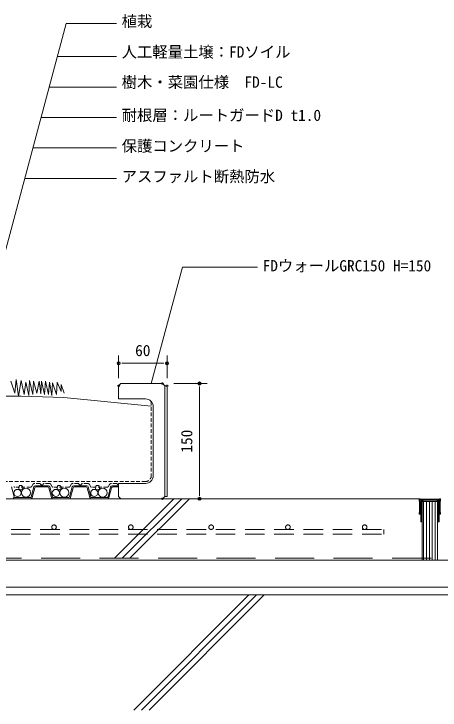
# Model space of a CAD drawing. Units: millimetres, scale not verified. Extents: x -1485 to 1485, y -1050 to 1050.
# Drawn here: x -270 to 286, y -579 to 327 of the extents above; entities that cross this region are included whole.
import ezdxf
from ezdxf.enums import TextEntityAlignment as Align

# ---------------------------------------------------------------- set-up
doc = ezdxf.new("R2010")
doc.units = ezdxf.units.MM
doc.header["$LTSCALE"] = 4
doc.header["$PDMODE"] = 32
doc.header["$PDSIZE"] = 2
for name, pattern in [('DASHED1', [1.8, 1.2, -0.6]), ('USER1', [19.05, 12.7, -6.35]), ('USER2', [9.525, 6.35, -3.175])]:
    doc.linetypes.add(name, pattern=pattern)
for name, color, linetype, lineweight in [('0-0_0', 7, 'Continuous', 18), ('0-3_HATCH', 9, 'Continuous', 18), ('0-4_KUTAI', 3, 'Continuous', 18), ('0-5_BOUSUI', 1, 'Continuous', 18), ('0-7_dannnetu', 6, 'Continuous', 18), ('0-A_tensen', 7, 'USER2', 18), ('0-B_MOJI', 7, 'Continuous', 18), ('0-C_GREEN', 3, 'Continuous', 18), ('0-D_bousui2', 7, 'USER1', 18), ('0-E_FD-L', 8, 'Continuous', 18), ('1-4_0-0', 4, 'Continuous', 18), ('1-5_sunpo', 7, 'Continuous', 18)]:
    doc.layers.add(name, color=color, linetype=linetype, lineweight=lineweight)
doc.layers.add('0-2_DEFPOINTS', color=7, linetype='Continuous')
doc.styles.add('ＭＳ ゴシック', font='')
doc.styles.get('ＭＳ ゴシック').set_extended_font_data('MS Gothic')

# ---------------------------------------------------------------- blocks, each defined once
blk = doc.blocks.new('_Dot')
at = {"layer": '0-0_0'}
for p, q in [((-0.5, 0), (-1, 0)), ((0.25, 0), (-0.25, 0))]:
    blk.add_line(p, q, dxfattribs=at)
blk.add_circle((0, 0), 0.25, dxfattribs=at)
blk = doc.blocks.new('D2')
at = {"layer": '0-2_DEFPOINTS'}
for p in [(1414.841, 922.148), (1351.842, 892.848), (1414.841, 892.848)]:
    blk.add_point(p, dxfattribs=at)
at = {"layer": '1-5_sunpo'}
for p, q in [((1351.842, 902.848), (1351.842, 932.148)), ((1414.841, 902.848), (1414.841, 932.148)), ((1359.842, 922.148), (1406.841, 922.148))]:
    blk.add_line(p, q, dxfattribs=at)
at = {"layer": '1-5_sunpo', "xscale": 8, "yscale": 8, "rotation": 180}
blk.add_blockref('_Dot', (1351.842, 922.148), dxfattribs=at)
at = {"layer": '1-5_sunpo', "xscale": 8, "yscale": 8}
blk.add_blockref('_Dot', (1414.841, 922.148), dxfattribs=at)
at = {"layer": '1-5_sunpo', "style": 'ＭＳ ゴシック'}
blk.add_text('60', height=14.66, dxfattribs=at).set_placement((1373.341, 927.148), align=Align.BOTTOM_LEFT)
blk = doc.blocks.new('D3')
at = {"layer": '0-2_DEFPOINTS'}
for p in [(1408.842, 895.848), (1457.209, 895.848), (1408.842, 745.848)]:
    blk.add_point(p, dxfattribs=at)
at = {"layer": '0-B_MOJI'}
for p, q in [((1423.842, 895.848), (1467.209, 895.848)), ((1457.209, 753.848), (1457.209, 887.848)), ((1423.842, 745.848), (1467.209, 745.848))]:
    blk.add_line(p, q, dxfattribs=at)
at = {"layer": '0-B_MOJI', "xscale": 8, "yscale": 8}
for p, rotation in [((1457.209, 895.848), 90), ((1457.209, 745.848), 270)]:
    blk.add_blockref('_Dot', p, dxfattribs=dict(at, rotation=rotation))
at = {"layer": '0-B_MOJI', "style": 'ＭＳ ゴシック'}
blk.add_text('150', height=14.66, rotation=90, dxfattribs=at).set_placement((1452.209, 805.848), align=Align.BOTTOM_LEFT)

msp = doc.modelspace()

# ---------------------------------------------------------------- linework, layer by layer
at = {"layer": '0-3_HATCH'}
for p, q in [((-60.987, -304.136), (-138.487, -381.636)), ((-50.987, -304.136), (-128.487, -381.636)), ((-40.987, -304.136), (-118.487, -381.636)), ((-113.307, -579.136), (36.693, -429.136)), ((-103.307, -579.136), (46.693, -429.136)), ((-93.307, -579.136), (56.693, -429.136))]:
    msp.add_line(p, q, dxfattribs=at)
at = {"layer": '0-4_KUTAI'}
for p, q in [((-806.668, -304.136), (258.404, -304.136)), ((264.19, -384.136), (264.19, -307.636)), ((267.94, -384.136), (267.94, -307.636)), ((271.69, -384.136), (271.69, -307.636)), ((275.44, -384.136), (275.44, -307.636)), ((279.19, -384.136), (279.19, -307.636))]:
    msp.add_line(p, q, dxfattribs=at)
for points in [[(-806.668, -429.136), (632.404, -429.136), (632.404, 120.864), (568.404, 120.864)], [(-806.668, -170.737), (-260.055, -170.737), (-204.301, -172.286), (-90.595, -183.657)], [(282.404, -384.136), (282.404, -307.636), (262.404, -307.636), (262.404, -384.136)]]:
    msp.add_lwpolyline(points, dxfattribs=at)
for points in [[(259.904, -304.636), (259.404, -304.136), (258.404, -304.136), (258.404, -307.136), (258.904, -307.136), (258.904, -322.136), (258.404, -322.136), (258.404, -324.136), (259.904, -324.136), (259.904, -305.636), (284.904, -305.636), (284.904, -324.136), (286.404, -324.136), (286.404, -322.136), (285.904, -322.136), (285.904, -307.136), (286.404, -307.136), (286.404, -304.136), (285.404, -304.136), (284.904, -304.636), (272.404, -304.636)], [(261.404, -306.136), (261.404, -307.136), (263.404, -307.136), (263.404, -307.636), (261.404, -307.636), (261.404, -319.136), (261.904, -319.136), (261.404, -320.136), (261.404, -333.136), (261.904, -333.136), (261.404, -334.136), (260.404, -334.136), (260.404, -307.636), (259.904, -307.636), (259.904, -305.636), (284.904, -305.636), (284.904, -307.636), (284.404, -307.636), (284.404, -334.136), (283.404, -334.136), (282.904, -333.136), (283.404, -333.136), (283.404, -320.136), (282.904, -319.136), (283.404, -319.136), (283.404, -307.636), (281.404, -307.636), (281.404, -307.136), (283.404, -307.136), (283.404, -306.136)]]:
    msp.add_lwpolyline(points, close=True, dxfattribs=at)
at = {"layer": '0-5_BOUSUI'}
msp.add_lwpolyline([(-806.668, -419.136), (578.765, -419.136), (622.404, -375.496), (622.404, 80.864)], dxfattribs=at)
at = {"layer": '0-7_dannnetu'}
msp.add_line((-806.668, -384.136), (578.765, -384.136), dxfattribs=at)
at = {"layer": '0-A_tensen'}
msp.add_line((-806.668, -350.136), (212.404, -350.136), dxfattribs=at)
msp.add_lwpolyline([(-806.668, -344.136), (212.404, -344.136), (212.404, -350.136)], dxfattribs=at)
for centre in [(-217.265, -341.136), (-117.265, -341.136), (-12.596, -341.136), (87.404, -341.136), (187.404, -341.136)]:
    msp.add_circle(centre, 3, dxfattribs=at)
at = {"layer": '0-B_MOJI'}
for p, q in [((-397.986, -419.136), (-201.402, 314.526)), ((-201.402, 314.526), (-135.68, 314.526)), ((-212.956, 271.405), (-135.68, 271.405)), ((-223.579, 231.761), (-135.68, 231.761)), ((-234.201, 192.116), (-135.68, 192.116)), ((-244.824, 152.471), (-135.68, 152.471)), ((-255.447, 112.826), (-135.68, 112.826)), ((-90.72, -154.136), (-50.114, -2.592)), ((-50.114, -2.592), (47.98, -2.592))]:
    msp.add_line(p, q, dxfattribs=at)
at = {"layer": '0-C_GREEN'}
for p, q in [((-260.289, -150.12), (-263.366, -170.634)), ((-250.033, -169.608), (-254.135, -152.172)), ((-229.519, -168.583), (-233.622, -151.146))]:
    msp.add_line(p, q, dxfattribs=at)
for points in [[(-263.366, -170.634), (-266.443, -149.095), (-268.495, -166.531), (-273.623, -151.146)], [(-254.135, -152.172), (-256.187, -168.583), (-260.289, -150.12)], [(-243.878, -151.146), (-244.904, -168.583), (-249.007, -150.12), (-250.033, -169.608)], [(-233.622, -151.146), (-234.647, -167.557), (-236.699, -151.146), (-239.776, -166.531), (-243.878, -151.146)], [(-203.877, -166.531), (-207.98, -155.249), (-207.98, -164.48), (-213.108, -152.172), (-214.134, -168.583), (-219.262, -153.197), (-220.288, -169.608), (-223.365, -152.172), (-224.391, -168.583), (-228.493, -151.146), (-229.519, -168.583)]]:
    msp.add_lwpolyline(points, dxfattribs=at)
at = {"layer": '0-D_bousui2'}
msp.add_line((578.765, -381.636), (-806.668, -381.636), dxfattribs=at)
at = {"layer": '0-E_FD-L', "color": 4, "linetype": 'DASHED1'}
for p, q in [((-90.595, -177.522), (-90.596, -274.136)), ((-98.096, -281.636), (-806.668, -281.636))]:
    msp.add_line(p, q, dxfattribs=at)
at = {"layer": '0-E_FD-L'}
for p, q in [((-269.24, -301.524), (-272.698, -288.618)), ((-243.493, -288.618), (-246.951, -301.524)), ((-242.243, -289.748), (-245.701, -302.654)), ((-220.491, -302.654), (-223.949, -289.748)), ((-219.24, -301.524), (-222.698, -288.618)), ((-193.493, -288.618), (-196.951, -301.524)), ((-192.243, -289.748), (-195.701, -302.654)), ((-170.491, -302.654), (-173.949, -289.748)), ((-169.24, -301.524), (-172.698, -288.618)), ((-143.493, -288.618), (-146.951, -301.524)), ((-142.243, -289.748), (-145.701, -302.654)), ((-133.096, -287.136), (-141.561, -287.136)), ((-133.096, -288.636), (-140.794, -288.636)), ((-247.632, -304.136), (-268.559, -304.136)), ((-248.4, -302.636), (-267.791, -302.636)), ((-197.632, -304.136), (-218.559, -304.136)), ((-198.4, -302.636), (-217.791, -302.636)), ((-147.632, -304.136), (-168.559, -304.136)), ((-148.4, -302.636), (-167.791, -302.636))]:
    msp.add_line(p, q, dxfattribs=at)
at = {"layer": '0-E_FD-L', "linetype": 'DASHED1'}
for p, q in [((-247.945, -289.136), (-268.246, -289.136)), ((-244.97, -285.592), (-246.659, -288.408)), ((-235.924, -284.136), (-242.397, -284.136)), ((-223.794, -284.136), (-230.267, -284.136)), ((-219.533, -288.408), (-221.222, -285.592)), ((-197.945, -289.136), (-218.246, -289.136)), ((-194.97, -285.592), (-196.659, -288.408)), ((-185.924, -284.136), (-192.397, -284.136)), ((-173.794, -284.136), (-180.267, -284.136)), ((-169.533, -288.408), (-171.222, -285.592)), ((-147.945, -289.136), (-168.246, -289.136)), ((-144.97, -285.592), (-146.659, -288.408)), ((-135.924, -284.136), (-142.397, -284.136))]:
    msp.add_line(p, q, dxfattribs=at)
at = {"layer": '0-E_FD-L', "color": 6}
msp.add_line((-130.096, -304.136), (-806.668, -304.136), dxfattribs=at)
at = {"layer": '0-E_FD-L'}
for points in [[(-224.63, -287.136), (-233.096, -287.136), (-241.561, -287.136)], [(-225.398, -288.636), (-233.096, -288.636), (-240.794, -288.636)], [(-174.63, -287.136), (-183.096, -287.136), (-191.561, -287.136)], [(-175.398, -288.636), (-183.096, -288.636), (-190.794, -288.636)]]:
    msp.add_lwpolyline(points, dxfattribs=at)
for centre, radius in [((-260.648, -289.533), 2.82), ((-210.648, -289.533), 2.82), ((-160.648, -289.533), 2.82), ((-264.878, -296.519), 4.654), ((-253.879, -296.237), 5.923), ((-214.878, -296.519), 4.654), ((-203.879, -296.237), 5.923), ((-164.878, -296.519), 4.654), ((-153.879, -296.237), 5.923)]:
    msp.add_circle(centre, radius, dxfattribs=at)
at = {"layer": '0-E_FD-L', "color": 4, "linetype": 'DASHED1'}
msp.add_arc((-98.096, -274.136), 7.5, 270, 0, dxfattribs=at)
at = {"layer": '0-E_FD-L', "linetype": 'DASHED1'}
for centre, radius, start, end in [((-268.246, -287.636), 1.5, 210.96376, 270), ((-247.945, -287.636), 1.5, 270, 329.03624), ((-242.397, -287.136), 3, 90, 149.03624), ((-235.924, -285.136), 1, 19.47122, 90), ((-233.096, -284.136), 2, 199.47122, 270), ((-233.096, -284.136), 2, 270, 340.52878), ((-230.267, -285.136), 1, 90, 160.52878), ((-223.794, -287.136), 3, 30.96376, 90), ((-218.246, -287.636), 1.5, 210.96376, 270), ((-197.945, -287.636), 1.5, 270, 329.03624), ((-192.397, -287.136), 3, 90, 149.03624), ((-185.924, -285.136), 1, 19.47122, 90), ((-183.096, -284.136), 2, 199.47122, 270), ((-183.096, -284.136), 2, 270, 340.52878), ((-180.267, -285.136), 1, 90, 160.52878), ((-173.794, -287.136), 3, 30.96376, 90), ((-168.246, -287.636), 1.5, 210.96376, 270), ((-147.945, -287.636), 1.5, 270, 329.03624), ((-142.397, -287.136), 3, 90, 149.03624), ((-135.924, -285.136), 1, 19.47122, 90), ((-133.096, -284.136), 2, 199.47122, 270)]:
    msp.add_arc(centre, radius, start, end, dxfattribs=at)
at = {"layer": '0-E_FD-L'}
for centre, radius, start, end in [((-241.561, -289.136), 2, 90, 165), ((-240.794, -290.136), 1.5, 90, 165), ((-225.398, -290.136), 1.5, 15, 90), ((-224.63, -289.136), 2, 15, 90), ((-191.561, -289.136), 2, 90, 165), ((-190.794, -290.136), 1.5, 90, 165), ((-175.398, -290.136), 1.5, 15, 90), ((-174.63, -289.136), 2, 15, 90), ((-141.561, -289.136), 2, 90, 165), ((-140.794, -290.136), 1.5, 90, 165), ((-268.559, -302.136), 2, 195, 270), ((-267.791, -301.136), 1.5, 195, 270), ((-248.4, -301.136), 1.5, 270, 345), ((-247.632, -302.136), 2, 270, 345), ((-218.559, -302.136), 2, 195, 270), ((-217.791, -301.136), 1.5, 195, 270), ((-198.4, -301.136), 1.5, 270, 345), ((-197.632, -302.136), 2, 270, 345), ((-168.559, -302.136), 2, 195, 270), ((-167.791, -301.136), 1.5, 195, 270), ((-148.4, -301.136), 1.5, 270, 345), ((-147.632, -302.136), 2, 270, 345)]:
    msp.add_arc(centre, radius, start, end, dxfattribs=at)
at = {"layer": '1-4_0-0'}
for p, q in [((-133.096, -157.136), (-130.096, -154.136)), ((-133.096, -157.136), (-133.096, -174.136)), ((-130.096, -154.136), (-76.095, -154.136)), ((-76.095, -154.136), (-73.096, -157.136)), ((-73.096, -157.136), (-73.096, -301.136)), ((-73.096, -157.136), (-70.096, -157.136)), ((-70.096, -157.136), (-70.096, -301.136)), ((-98.096, -174.136), (-133.096, -174.136)), ((-88.095, -274.136), (-88.095, -184.136)), ((-98.096, -284.136), (-133.096, -284.136)), ((-76.095, -304.136), (-73.096, -301.136)), ((-73.096, -301.136), (-70.096, -301.136))]:
    msp.add_line(p, q, dxfattribs=at)
msp.add_lwpolyline([(-133.096, -284.136), (-133.096, -301.136), (-130.096, -304.136), (-76.095, -304.136)], dxfattribs=at)
for centre, start, end in [((-98.096, -184.136), 0, 90), ((-98.096, -274.136), 270, 0)]:
    msp.add_arc(centre, 10, start, end, dxfattribs=at)

# ---------------------------------------------------------------- block references
at = {"layer": '0-B_MOJI'}
msp.add_blockref('D3', (-1484.937, -1049.984), dxfattribs=at)
at = {"layer": '1-5_sunpo'}
msp.add_blockref('D2', (-1484.937, -1049.984), dxfattribs=at)

# ---------------------------------------------------------------- texts
at = {"layer": '0-B_MOJI', "style": 'ＭＳ ゴシック'}
for s, p in [('植栽', (-129.18, 305.673)), ('人工軽量土壌：FDソイル', (-129.18, 265.673)), ('樹木・菜園仕様\u3000FD-LC', (-129.18, 226.383)), ('耐根層：ルートガードD t1.0', (-129.18, 183.262)), ('保護コンクリート', (-129.18, 143.262)), ('アスファルト断熱防水', (-129.18, 103.617)), ('FDウォールGRC150 H=150', (54.48, -12.592))]:
    msp.add_text(s, height=14.66, dxfattribs=at).set_placement(p, align=Align.BOTTOM_LEFT)

doc.saveas('drawing.dxf')
